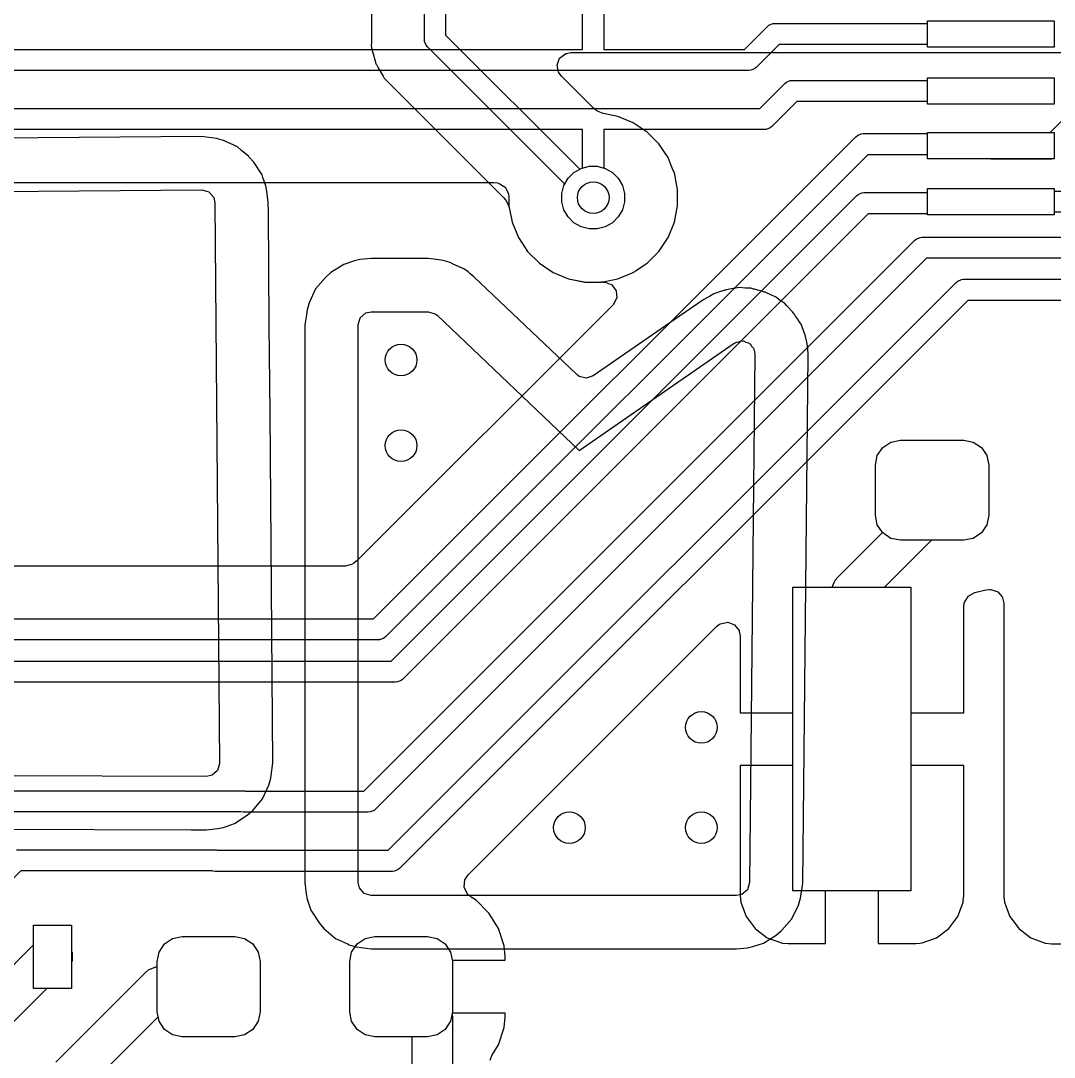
# Model space of a CAD drawing. Header units: millimetres. Extents: x 87.1 to 142.6, y -85.7 to -60.8.
# Drawn here: x 117.3 to 127.1, y -77.38 to -67.55 of the extents above; entities that cross this region are included whole.
import ezdxf

# ---------------------------------------------------------------- set-up
doc = ezdxf.new("R2010")
doc.units = ezdxf.units.MM
for name, color, linetype, true_color in [('B.Cu', 153, 'CONTINUOUS', 0x4d7fc4), ('F.Cu', 13, 'CONTINUOUS', 0xc83434), ('F.Mask', 201, 'CONTINUOUS', 0xd864ff), ('F.Paste', 253, 'CONTINUOUS', 0xb4a09a)]:
    doc.layers.add(name, color=color, linetype=linetype, true_color=true_color)

msp = doc.modelspace()

# ---------------------------------------------------------------- linework, layer by layer
at = {"layer": 'B.Cu', "linetype": 'CONTINUOUS'}
for p, q in [((121.125, -67.725), (121.125, -66.101471)), ((121.325, -66.142892), (121.325, -67.683578)), ((120.6245, -66.192922), (120.6245, -67.63833)), ((120.6245, -67.63833), (120.624499, -67.638348)), ((120.624499, -67.638348), (120.624499, -67.726385)), ((120.624499, -67.726385), (120.624499, -67.76196)), ((121.126921, -67.744509), (121.125, -67.725)), ((121.325, -67.683578), (122.59692, -68.955499)), ((120.624499, -67.76196), (120.618601, -67.782046)), ((120.618601, -67.782046), (120.624498, -67.804054)), ((120.624498, -67.804054), (120.664448, -67.953149)), ((121.141853, -67.780557), (121.126921, -67.744509)), ((121.154289, -67.795711), (121.141853, -67.780557)), ((122.455499, -69.09692), (121.154289, -67.795711)), ((122.382599, -67.968338), (122.407013, -67.902873)), ((122.407013, -67.902873), (122.462943, -67.861001)), ((122.462943, -67.861001), (122.466822, -67.859554)), ((122.466822, -67.859554), (122.470158, -67.858311)), ((122.470158, -67.858311), (122.513472, -67.8505)), ((122.513472, -67.8505), (127.382074, -67.8505)), ((120.664448, -67.953149), (120.665423, -67.956785)), ((120.665423, -67.956785), (120.669273, -67.963453)), ((120.669273, -67.963453), (120.669276, -67.963465)), ((120.669276, -67.963465), (120.669279, -67.963464)), ((120.669279, -67.963464), (120.686807, -67.993824)), ((120.686807, -67.993824), (120.686873, -67.99394)), ((120.686873, -67.99394), (120.733551, -68.074788)), ((122.397452, -68.036608), (122.382599, -67.968338)), ((120.733551, -68.074788), (120.744475, -68.093709)), ((120.744475, -68.093709), (120.744481, -68.093717)), ((120.744481, -68.093717), (120.744485, -68.093722)), ((120.744485, -68.093722), (120.865314, -68.214551)), ((122.402874, -68.046538), (122.397452, -68.036608)), ((122.424023, -68.074788), (122.402874, -68.046538)), ((122.727773, -68.378538), (122.424023, -68.074788)), ((120.865314, -68.214551), (120.865359, -68.214594)), ((120.865359, -68.214594), (121.877817, -69.227052)), ((122.75798, -68.400733), (122.727773, -68.378538)), ((122.787354, -68.416098), (122.75798, -68.400733)), ((122.820636, -68.427839), (122.787354, -68.416098)), ((122.820638, -68.427839), (122.820636, -68.427839)), ((122.82064, -68.427839), (122.820638, -68.427839)), ((122.958483, -68.455259), (122.82064, -68.427839)), ((122.958486, -68.45526), (122.958483, -68.455259)), ((122.958491, -68.455261), (122.958486, -68.45526)), ((122.958501, -68.455264), (122.958491, -68.455261)), ((122.958509, -68.455267), (122.958501, -68.455264)), ((122.958523, -68.455272), (122.958509, -68.455267)), ((123.104165, -68.515598), (122.958523, -68.455272)), ((123.104172, -68.515602), (123.104165, -68.515598)), ((123.104185, -68.515609), (123.104172, -68.515602)), ((123.10419, -68.515612), (123.104185, -68.515609)), ((123.104191, -68.515613), (123.10419, -68.515612)), ((123.23529, -68.603211), (123.104191, -68.515613)), ((123.235291, -68.603212), (123.23529, -68.603211)), ((123.235297, -68.603217), (123.235291, -68.603212)), ((123.346781, -68.714701), (123.235297, -68.603217)), ((119.010129, -68.646562), (109.852178, -68.718919)), ((119.010133, -68.646562), (119.010129, -68.646562)), ((119.152706, -68.665912), (119.010133, -68.646562)), ((119.152707, -68.665912), (119.152706, -68.665912)), ((119.152712, -68.665913), (119.152707, -68.665912)), ((119.219899, -68.685066), (119.152712, -68.665913)), ((119.351244, -68.743799), (119.219899, -68.685066)), ((119.391198, -68.777871), (119.351244, -68.743799)), ((119.460141, -68.836664), (119.391198, -68.777871)), ((123.346786, -68.714707), (123.346781, -68.714701)), ((123.346789, -68.714711), (123.346786, -68.714707)), ((123.43439, -68.845814), (123.346789, -68.714711)), ((119.460724, -68.837161), (119.460141, -68.836664)), ((119.506895, -68.889602), (119.460724, -68.837161)), ((119.585635, -69.01002), (119.506895, -68.889602)), ((123.434397, -68.845827), (123.43439, -68.845814)), ((123.464905, -68.919481), (123.434397, -68.845827)), ((122.59692, -68.955499), (122.610195, -68.947836)), ((122.610195, -68.947836), (122.685842, -68.927567)), ((122.685842, -68.927567), (122.764158, -68.927567)), ((122.764158, -68.927567), (122.839805, -68.947836)), ((122.839805, -68.947836), (122.907628, -68.986994)), ((122.907628, -68.986994), (122.963006, -69.042372)), ((123.484438, -68.96664), (123.464905, -68.919481)), ((123.494736, -68.991501), (123.484438, -68.96664)), ((123.494739, -68.99151), (123.494736, -68.991501)), ((123.518781, -69.112379), (123.494739, -68.99151)), ((119.585637, -69.010024), (119.585635, -69.01002)), ((119.593618, -69.033381), (119.585637, -69.010024)), ((119.620556, -69.112213), (119.593618, -69.033381)), ((122.447836, -69.110195), (122.455499, -69.09692)), ((122.963006, -69.042372), (123.002164, -69.110195)), ((109.856167, -69.224404), (119.014127, -69.152046)), ((119.014127, -69.152046), (119.081319, -69.1712)), ((119.081319, -69.1712), (119.12749, -69.223641)), ((119.632168, -69.163596), (119.620556, -69.112213)), ((119.644585, -69.270873), (119.632168, -69.163596)), ((122.427567, -69.185842), (122.447836, -69.110195)), ((122.427567, -69.264158), (122.427567, -69.185842)), ((123.002164, -69.110195), (123.022433, -69.185842)), ((123.022433, -69.185842), (123.022433, -69.264158)), ((123.525064, -69.143966), (123.518781, -69.112379)), ((123.5255, -69.145971), (123.525064, -69.143966)), ((123.5255, -69.146155), (123.5255, -69.145971)), ((123.5255, -69.146158), (123.5255, -69.146155)), ((123.5255, -69.303842), (123.5255, -69.146158)), ((119.12749, -69.223641), (119.139102, -69.275024)), ((119.139102, -69.275024), (119.182748, -74.590461)), ((119.645344, -69.363331), (119.644585, -69.270873)), ((121.877817, -69.227052), (121.890202, -69.243597)), ((121.890202, -69.243597), (121.898967, -69.255305)), ((121.898967, -69.255305), (121.914854, -69.284399)), ((121.914854, -69.284399), (121.92764, -69.319635)), ((122.447836, -69.339805), (122.427567, -69.264158)), ((123.022433, -69.264158), (123.002164, -69.339805)), ((119.654085, -70.427789), (119.645344, -69.363331)), ((121.92764, -69.319635), (121.955259, -69.458484)), ((122.486994, -69.407628), (122.447836, -69.339805)), ((123.002164, -69.339805), (122.963006, -69.407628)), ((123.494737, -69.458497), (123.5255, -69.303842)), ((121.955259, -69.458484), (121.95526, -69.458488)), ((121.95526, -69.458488), (121.955261, -69.458491)), ((121.955261, -69.458491), (121.955264, -69.458501)), ((121.955264, -69.458501), (121.955267, -69.458509)), ((121.955267, -69.458509), (121.955272, -69.458523)), ((121.955272, -69.458523), (122.015598, -69.604165)), ((122.542372, -69.463006), (122.486994, -69.407628)), ((122.610195, -69.502164), (122.542372, -69.463006)), ((122.907628, -69.463006), (122.839805, -69.502164)), ((122.963006, -69.407628), (122.907628, -69.463006)), ((123.434394, -69.604179), (123.494737, -69.458497)), ((122.685842, -69.522433), (122.610195, -69.502164)), ((122.764158, -69.522433), (122.685842, -69.522433)), ((122.839805, -69.502164), (122.764158, -69.522433)), ((122.015598, -69.604165), (122.015603, -69.604174)), ((122.015603, -69.604174), (122.015613, -69.604191)), ((122.015613, -69.604191), (122.103211, -69.73529)), ((123.346789, -69.735289), (123.434394, -69.604179)), ((122.103211, -69.73529), (122.103212, -69.735291)), ((122.103212, -69.735291), (122.103217, -69.735297)), ((122.103217, -69.735297), (122.214701, -69.846781)), ((123.235289, -69.846789), (123.346789, -69.735289)), ((120.360096, -69.858586), (120.239062, -69.936371)), ((120.360102, -69.858583), (120.360096, -69.858586)), ((120.462627, -69.82446), (120.360102, -69.858583)), ((120.514137, -69.813254), (120.462627, -69.82446)), ((120.514149, -69.813252), (120.514137, -69.813254)), ((120.62159, -69.801701), (120.514149, -69.813252)), ((120.621591, -69.8017), (120.62159, -69.801701)), ((120.6216, -69.8017), (120.621591, -69.8017)), ((120.62161, -69.8017), (120.6216, -69.8017)), ((121.159269, -69.8017), (120.62161, -69.8017)), ((121.159271, -69.8017), (121.159269, -69.8017)), ((121.239618, -69.813252), (121.159271, -69.8017)), ((121.301688, -69.822176), (121.239618, -69.813252)), ((121.368733, -69.841863), (121.301688, -69.822176)), ((121.405343, -69.858583), (121.368733, -69.841863)), ((121.499607, -69.901633), (121.405343, -69.858583)), ((122.214701, -69.846781), (122.214707, -69.846786)), ((122.214707, -69.846786), (122.214711, -69.846789)), ((122.214711, -69.846789), (122.345814, -69.93439)), ((123.124675, -69.920698), (123.235289, -69.846789)), ((120.186259, -69.982123), (120.092033, -70.090864)), ((120.239051, -69.936379), (120.186259, -69.982123)), ((120.239062, -69.936371), (120.239051, -69.936379)), ((121.499609, -69.901634), (121.499607, -69.901633)), ((121.538472, -69.929285), (121.499608, -69.901634)), ((121.499608, -69.901634), (121.499609, -69.901634)), ((121.548435, -69.937107), (121.538472, -69.929285)), ((121.556854, -69.943717), (121.548435, -69.937107)), ((121.592957, -69.974925), (121.556854, -69.943717)), ((122.566738, -70.900499), (121.592957, -69.974925)), ((122.345814, -69.93439), (122.345827, -69.934397)), ((122.345827, -69.934397), (122.491324, -69.994663)), ((122.958497, -69.994737), (123.088875, -69.940733)), ((123.088875, -69.940733), (123.097635, -69.937104)), ((123.097635, -69.937104), (123.100414, -69.936136)), ((123.100414, -69.936136), (123.10186, -69.935467)), ((123.10186, -69.935467), (123.106525, -69.933422)), ((123.106525, -69.933422), (123.11579, -69.929584)), ((123.11579, -69.929584), (123.124675, -69.920698)), ((122.491324, -69.994663), (122.491503, -69.994737)), ((122.491503, -69.994737), (122.646153, -70.025499)), ((122.646153, -70.025499), (122.646156, -70.0255)), ((122.646156, -70.0255), (122.646158, -70.0255)), ((122.646158, -70.0255), (122.803844, -70.0255)), ((122.803844, -70.0255), (122.803845, -70.025499)), ((122.803845, -70.025499), (122.958497, -69.994737)), ((124.07063, -70.085366), (124.052151, -70.08815)), ((124.070641, -70.085365), (124.07063, -70.085366)), ((124.074313, -70.084813), (124.070641, -70.085365)), ((124.075375, -70.084805), (124.074313, -70.084813)), ((124.111151, -70.078402), (124.075375, -70.084805)), ((124.164509, -70.084212), (124.111151, -70.078402)), ((124.171731, -70.084163), (124.164509, -70.084212)), ((124.171981, -70.084161), (124.171731, -70.084163)), ((124.218185, -70.083854), (124.171981, -70.084161)), ((124.218195, -70.083856), (124.218185, -70.083854)), ((124.246247, -70.091889), (124.218195, -70.083856)), ((120.09203, -70.090868), (120.032264, -70.221734)), ((120.092033, -70.090864), (120.09203, -70.090868)), ((123.816093, -70.169179), (123.774443, -70.189959)), ((123.828461, -70.162092), (123.816093, -70.169179)), ((123.867454, -70.136667), (123.828461, -70.162092)), ((123.89545, -70.128244), (123.867454, -70.136667)), ((123.898724, -70.127209), (123.89545, -70.128244)), ((123.911865, -70.122855), (123.898724, -70.127209)), ((123.962179, -70.106184), (123.911865, -70.122855)), ((123.962186, -70.106184), (123.962179, -70.106184)), ((123.969512, -70.103756), (123.962186, -70.106184)), ((123.969529, -70.103752), (123.969512, -70.103756)), ((123.980583, -70.101773), (123.969529, -70.103752)), ((123.986005, -70.100476), (123.980583, -70.101773)), ((123.986704, -70.100517), (123.986005, -70.100476)), ((123.990616, -70.09961), (123.986704, -70.100517)), ((124.005207, -70.095221), (123.990616, -70.09961)), ((124.017667, -70.093344), (124.005207, -70.095221)), ((124.017699, -70.093337), (124.017667, -70.093344)), ((124.052147, -70.08815), (124.017699, -70.093337)), ((124.052151, -70.08815), (124.052147, -70.08815)), ((124.246249, -70.09189), (124.246247, -70.091889)), ((124.253137, -70.093863), (124.246249, -70.09189)), ((124.254179, -70.093977), (124.253137, -70.093863)), ((124.264612, -70.096655), (124.254179, -70.093977)), ((124.264493, -70.097115), (124.264612, -70.096655)), ((124.297514, -70.106572), (124.264493, -70.097115)), ((124.297869, -70.105191), (124.297514, -70.106572)), ((124.321862, -70.11135), (124.297869, -70.105191)), ((124.338824, -70.118403), (124.321862, -70.11135)), ((124.345694, -70.12037), (124.338824, -70.118403)), ((124.356495, -70.123464), (124.345694, -70.12037)), ((124.356501, -70.123466), (124.356495, -70.123464)), ((124.416853, -70.150542), (124.356501, -70.123466)), ((124.416861, -70.150547), (124.416853, -70.150542)), ((124.42024, -70.152063), (124.416861, -70.150547)), ((124.421136, -70.15263), (124.42024, -70.152063)), ((124.454714, -70.166593), (124.421136, -70.15263)), ((124.496457, -70.200326), (124.454714, -70.166593)), ((120.032264, -70.221734), (120.012576, -70.288782)), ((123.774441, -70.18996), (123.54462, -70.349067)), ((123.774443, -70.189959), (123.774441, -70.18996)), ((124.502614, -70.204225), (124.496457, -70.200326)), ((124.502849, -70.204372), (124.502614, -70.204225)), ((124.541795, -70.229035), (124.502849, -70.204372)), ((124.541797, -70.229037), (124.541795, -70.229035)), ((124.541798, -70.229038), (124.541797, -70.229037)), ((124.561063, -70.250973), (124.541798, -70.229038)), ((124.563348, -70.253503), (124.561063, -70.250973)), ((124.564078, -70.254289), (124.563348, -70.253503)), ((124.564091, -70.254302), (124.564078, -70.254289)), ((124.567544, -70.25802), (124.564091, -70.254302)), ((124.567544, -70.258021), (124.567544, -70.25802)), ((124.614155, -70.308221), (124.567544, -70.258021)), ((120.005623, -70.337143), (119.9921, -70.4312)), ((120.012576, -70.288782), (120.005623, -70.337143)), ((120.4976, -70.4312), (120.517285, -70.364161)), ((120.517285, -70.364161), (120.570089, -70.318406)), ((120.570089, -70.318406), (120.6216, -70.3072)), ((120.6216, -70.3072), (121.159271, -70.3072)), ((121.159271, -70.3072), (121.22631, -70.326885)), ((121.22631, -70.326885), (121.244699, -70.341322)), ((121.244699, -70.341322), (122.592893, -71.622773)), ((123.54462, -70.349067), (122.726084, -70.915744)), ((124.614161, -70.308229), (124.614155, -70.308221)), ((124.620547, -70.317454), (124.614161, -70.308229)), ((124.623715, -70.32151), (124.620547, -70.317454)), ((124.623959, -70.322145), (124.623715, -70.32151)), ((124.626534, -70.325517), (124.623959, -70.322145)), ((124.636746, -70.337143), (124.626534, -70.325517)), ((124.63675, -70.337149), (124.636746, -70.337143)), ((124.644522, -70.349067), (124.63675, -70.337149)), ((124.670039, -70.388194), (124.644522, -70.349067)), ((119.654113, -70.4312), (119.654085, -70.427789)), ((119.660998, -71.269734), (119.654113, -70.4312)), ((119.9921, -70.4312), (119.9921, -75.7204)), ((120.4976, -75.7204), (120.4976, -70.4312)), ((124.674917, -70.395674), (124.670039, -70.388194)), ((124.675363, -70.396634), (124.674917, -70.395674)), ((124.696055, -70.426523), (124.675363, -70.396634)), ((124.720484, -70.493714), (124.696055, -70.426523)), ((124.722841, -70.498785), (124.720484, -70.493714)), ((124.722888, -70.498885), (124.722841, -70.498785)), ((124.73556, -70.52615), (124.722888, -70.498885)), ((124.751361, -70.596524), (124.73556, -70.52615)), ((122.592894, -71.622774), (124.062177, -70.605578)), ((124.062177, -70.605578), (124.072399, -70.602191)), ((124.072399, -70.602191), (124.080493, -70.595083)), ((124.080493, -70.595083), (124.104986, -70.591394)), ((124.104986, -70.591394), (124.128499, -70.583604)), ((124.128499, -70.583604), (124.138932, -70.586282)), ((124.138932, -70.586282), (124.149584, -70.584678)), ((124.149584, -70.584678), (124.172182, -70.594816)), ((124.172182, -70.594816), (124.196175, -70.600975)), ((124.196175, -70.600975), (124.203504, -70.608869)), ((124.203504, -70.608869), (124.213332, -70.613278)), ((124.213332, -70.613278), (124.226862, -70.634025)), ((124.226862, -70.634025), (124.243716, -70.652177)), ((124.243716, -70.652177), (124.24662, -70.664322)), ((124.24662, -70.664322), (124.251498, -70.671802)), ((124.251498, -70.671802), (124.256754, -70.706703)), ((124.756617, -70.631425), (124.751361, -70.596524)), ((124.762243, -70.703326), (124.756617, -70.631425)), ((124.25679, -70.714597), (124.207216, -75.721628)), ((124.256754, -70.706703), (124.256793, -70.712541)), ((124.256793, -70.712541), (124.25679, -70.714597)), ((124.712691, -75.726633), (124.762265, -70.719602)), ((124.762282, -70.709164), (124.762243, -70.703326)), ((124.762265, -70.719602), (124.762289, -70.715335)), ((124.762292, -70.713279), (124.762282, -70.709164)), ((124.762289, -70.715335), (124.762292, -70.713279)), ((122.570074, -70.90367), (122.566738, -70.900499)), ((122.592084, -70.920348), (122.570074, -70.90367)), ((122.65976, -70.937719), (122.592084, -70.920348)), ((122.726084, -70.915744), (122.65976, -70.937719)), ((119.688231, -74.58631), (119.660998, -71.269734)), ((122.592893, -71.622773), (122.592894, -71.622774)), ((119.182748, -74.590461), (119.163614, -74.65766)), ((119.672092, -74.705499), (119.688231, -74.58631)), ((119.111188, -74.703847), (119.058394, -74.715478)), ((119.163614, -74.65766), (119.111188, -74.703847)), ((119.668925, -74.728889), (119.672092, -74.705499)), ((119.058394, -74.715478), (115.914238, -74.706395)), ((119.591095, -74.927456), (119.64979, -74.796092)), ((119.64979, -74.796092), (119.668176, -74.731517)), ((119.668176, -74.731517), (119.668733, -74.729715)), ((119.668733, -74.729715), (119.668925, -74.728889)), ((119.497774, -75.036959), (119.591095, -74.927456)), ((119.324951, -75.161925), (119.445348, -75.083146)), ((119.445348, -75.083146), (119.497774, -75.036959)), ((119.219946, -75.197509), (119.324951, -75.161925)), ((116.096883, -75.212424), (118.913506, -75.220561)), ((118.913506, -75.220561), (119.05692, -75.220976)), ((119.05692, -75.220976), (119.05692, -75.220975)), ((119.05692, -75.220975), (119.056934, -75.220976)), ((119.056934, -75.220976), (119.167152, -75.20914)), ((119.167152, -75.20914), (119.219946, -75.197509)), ((119.9921, -75.7204), (119.992101, -75.720409)), ((119.992101, -75.720409), (120.003652, -75.82785)), ((120.508806, -75.771911), (120.4976, -75.7204)), ((120.554561, -75.824715), (120.508806, -75.771911)), ((124.207216, -75.721628), (124.186869, -75.788469)), ((124.690806, -75.868837), (124.712691, -75.726633)), ((120.003652, -75.82785), (120.003654, -75.827862)), ((120.003654, -75.827862), (120.01486, -75.879372)), ((120.01486, -75.879372), (120.048983, -75.981897)), ((120.6216, -75.8444), (120.554561, -75.824715)), ((124.083222, -75.8444), (120.6216, -75.8444)), ((124.133614, -75.833699), (124.083222, -75.8444)), ((124.186869, -75.788469), (124.133614, -75.833699)), ((124.670459, -75.935678), (124.690806, -75.868837)), ((120.048983, -75.981897), (120.048986, -75.981903)), ((120.048986, -75.981903), (120.126771, -76.102937)), ((124.609397, -76.065958), (124.670459, -75.935678)), ((124.514104, -76.173758), (124.609397, -76.065958)), ((120.126771, -76.102937), (120.126779, -76.102948)), ((120.126779, -76.102948), (120.172523, -76.15574)), ((120.172523, -76.15574), (120.172526, -76.155743)), ((120.172526, -76.155743), (120.17253, -76.155747)), ((120.17253, -76.155747), (120.281264, -76.249967)), ((124.460846, -76.21899), (124.508613, -76.17842)), ((124.508613, -76.17842), (124.509693, -76.177606)), ((124.509693, -76.177606), (124.514101, -76.17376)), ((124.514101, -76.17376), (124.514104, -76.173758)), ((120.281264, -76.249967), (120.281267, -76.249968)), ((120.281267, -76.249968), (120.281268, -76.249969)), ((120.281268, -76.249969), (120.39542, -76.302102)), ((124.339042, -76.295575), (124.460846, -76.21899)), ((120.39542, -76.302102), (120.412141, -76.309738)), ((120.412141, -76.309738), (120.47918, -76.329423)), ((120.47918, -76.329423), (120.479184, -76.329424)), ((120.479184, -76.329424), (120.6216, -76.3499)), ((120.6216, -76.3499), (124.083217, -76.3499)), ((124.083217, -76.3499), (124.083222, -76.3499)), ((124.083222, -76.3499), (124.188226, -76.338874)), ((124.188226, -76.338874), (124.238618, -76.328173)), ((124.238618, -76.328173), (124.339042, -76.295575))]:
    msp.add_line(p, q, dxfattribs=at)
at = {"layer": 'B.Cu'}
for centre in [(122.725, -69.225), (120.904, -70.7644), (120.904, -71.5772), (123.75, -74.25), (122.5, -75.2), (123.75, -75.2)]:
    msp.add_circle(centre, 0.15, dxfattribs=at)
at = {"layer": 'F.Cu', "linetype": 'CONTINUOUS'}
for p, q in [((122.625, -67.82), (122.625, -64.414238)), ((122.825, -64.45566), (122.825, -67.82)), ((124.158578, -67.82), (124.376089, -67.602489)), ((124.376089, -67.602489), (124.391243, -67.590053)), ((124.391243, -67.590053), (124.427291, -67.575121)), ((124.427291, -67.575121), (124.4468, -67.5732)), ((124.4468, -67.5732), (125.8954, -67.5732)), ((125.8954, -67.5732), (125.8954, -67.5482)), ((125.8954, -67.5482), (127.0954, -67.5482)), ((127.0954, -67.5482), (127.0954, -67.7982)), ((115.357401, -67.82), (122.625, -67.82)), ((122.825, -67.82), (124.158578, -67.82)), ((124.488222, -67.7732), (124.270711, -67.990711)), ((125.8954, -67.7732), (124.488222, -67.7732)), ((125.8954, -67.7982), (125.8954, -67.7732)), ((127.0954, -67.7982), (125.8954, -67.7982)), ((122.725, -68.02), (115.31598, -68.02)), ((124.2, -68.02), (122.725, -68.02)), ((124.219509, -68.018079), (124.2, -68.02)), ((124.255557, -68.003147), (124.219509, -68.018079)), ((124.270711, -67.990711), (124.255557, -68.003147)), ((124.570018, -68.124927), (124.593691, -68.115121)), ((124.593691, -68.115121), (124.6132, -68.1132)), ((124.6132, -68.1132), (125.8954, -68.1132)), ((125.8954, -68.1132), (125.8954, -68.0882)), ((125.8954, -68.0882), (127.0954, -68.0882)), ((127.0954, -68.0882), (127.0954, -68.3382)), ((124.304978, -68.38), (124.542489, -68.142489)), ((124.542489, -68.142489), (124.557642, -68.130053)), ((124.557642, -68.130053), (124.570018, -68.124927)), ((124.654622, -68.3132), (124.417111, -68.550711)), ((125.8954, -68.3132), (124.654622, -68.3132)), ((125.8954, -68.3382), (125.8954, -68.3132)), ((115.125441, -68.38), (122.725, -68.38)), ((122.725, -68.38), (124.304978, -68.38)), ((127.0954, -68.3382), (125.8954, -68.3382)), ((127.057926, -68.6062), (127.2154, -68.448726)), ((122.625, -68.58), (115.08402, -68.58)), ((122.625, -68.943869), (122.625, -68.58)), ((124.3464, -68.58), (122.825, -68.58)), ((122.825, -68.58), (122.825, -68.943869)), ((124.365909, -68.578079), (124.3464, -68.58)), ((124.401957, -68.563147), (124.365909, -68.578079)), ((124.417111, -68.550711), (124.401957, -68.563147)), ((125.8954, -68.6182), (125.8954, -68.6082)), ((125.8954, -68.6082), (126.475092, -68.6082)), ((126.475092, -68.6082), (126.4954, -68.6062)), ((126.4954, -68.6062), (127.057926, -68.6062)), ((120.642598, -73.22), (125.215109, -68.647489)), ((125.215109, -68.647489), (125.230263, -68.635053)), ((125.230263, -68.635053), (125.266311, -68.620121)), ((125.266311, -68.620121), (125.28582, -68.6182)), ((125.28582, -68.6182), (125.8954, -68.6182)), ((125.327242, -68.8182), (120.754731, -73.390711)), ((125.8954, -68.8182), (125.327242, -68.8182)), ((125.8954, -68.8582), (125.8954, -68.8182)), ((126.475092, -68.8582), (125.8954, -68.8582)), ((126.4954, -68.8602), (126.475092, -68.8582)), ((127.072348, -68.8602), (126.4954, -68.8602)), ((127.092656, -68.8582), (127.072348, -68.8602)), ((127.0954, -68.8582), (127.092656, -68.8582)), ((127.097124, -68.85776), (127.0954, -68.857929)), ((127.0954, -68.857929), (127.0954, -68.8582)), ((122.486994, -69.042372), (122.542372, -68.986994)), ((122.542372, -68.986994), (122.610195, -68.947836)), ((122.610195, -68.947836), (122.625, -68.943869)), ((122.825, -68.943869), (122.839805, -68.947836)), ((122.839805, -68.947836), (122.907628, -68.986994)), ((122.907628, -68.986994), (122.963006, -69.042372)), ((115.172641, -69.0805), (121.782671, -69.0805)), ((121.782671, -69.0805), (121.817606, -69.085523)), ((121.817606, -69.085523), (121.832604, -69.089927)), ((121.832604, -69.089927), (121.891355, -69.127672)), ((122.447836, -69.110195), (122.486994, -69.042372)), ((122.963006, -69.042372), (123.002164, -69.110195)), ((121.891355, -69.127672), (121.891379, -69.1277)), ((121.891379, -69.1277), (121.891382, -69.127702)), ((121.891382, -69.127702), (121.891383, -69.127704)), ((121.891383, -69.127704), (121.892542, -69.129041)), ((121.892542, -69.129041), (121.920018, -69.183902)), ((121.920018, -69.183902), (121.921663, -69.19146)), ((121.921663, -69.19146), (121.9245, -69.217831)), ((122.427567, -69.185842), (122.447836, -69.110195)), ((122.427567, -69.264158), (122.427567, -69.185842)), ((123.002164, -69.110195), (123.022433, -69.185842)), ((123.022433, -69.185842), (123.022433, -69.264158)), ((125.220794, -69.207489), (125.235948, -69.195053)), ((125.235948, -69.195053), (125.242138, -69.192489)), ((125.242138, -69.192489), (125.271996, -69.180121)), ((125.271996, -69.180121), (125.291505, -69.1782)), ((125.291505, -69.1782), (125.8954, -69.1782)), ((125.8954, -69.1782), (125.8954, -69.1382)), ((125.8954, -69.1382), (127.0954, -69.1382)), ((127.0954, -69.1382), (127.0954, -69.1632)), ((127.0954, -69.1632), (127.253978, -69.1632)), ((120.808284, -73.62), (125.220794, -69.207489)), ((121.9245, -69.217831), (121.9245, -69.303846)), ((122.447836, -69.339805), (122.427567, -69.264158)), ((123.022433, -69.264158), (123.002164, -69.339805)), ((125.332927, -69.3782), (120.920417, -73.790711)), ((121.9245, -69.303848), (121.924499, -69.303848)), ((121.924499, -69.303848), (121.955257, -69.458471)), ((121.9245, -69.303846), (121.9245, -69.303848)), ((122.486994, -69.407628), (122.447836, -69.339805)), ((123.002164, -69.339805), (122.963006, -69.407628)), ((125.8954, -69.3782), (125.332927, -69.3782)), ((125.8954, -69.3882), (125.8954, -69.3782)), ((127.0954, -69.3882), (125.8954, -69.3882)), ((127.2954, -69.3632), (127.0954, -69.3632)), ((127.0954, -69.3632), (127.0954, -69.3882)), ((121.955257, -69.458471), (121.955264, -69.458502)), ((121.955264, -69.458502), (122.015598, -69.604165)), ((122.542372, -69.463006), (122.486994, -69.407628)), ((122.610195, -69.502164), (122.542372, -69.463006)), ((122.907628, -69.463006), (122.839805, -69.502164)), ((122.963006, -69.407628), (122.907628, -69.463006)), ((122.685842, -69.522433), (122.610195, -69.502164)), ((122.764158, -69.522433), (122.685842, -69.522433)), ((122.839805, -69.502164), (122.764158, -69.522433)), ((120.550578, -74.85282), (125.774109, -69.62929)), ((122.015598, -69.604165), (122.015603, -69.604174)), ((122.015603, -69.604174), (122.015613, -69.604191)), ((122.015613, -69.604191), (122.103211, -69.73529)), ((125.774109, -69.62929), (125.789262, -69.616853)), ((125.789262, -69.616853), (125.79982, -69.612479)), ((125.79982, -69.612479), (125.825311, -69.601921)), ((125.825311, -69.601921), (125.84482, -69.6)), ((125.84482, -69.6), (127.433578, -69.6)), ((122.103211, -69.73529), (122.103212, -69.735291)), ((122.103212, -69.735291), (122.103217, -69.735297)), ((122.103217, -69.735297), (122.214701, -69.846781)), ((125.886241, -69.8), (120.662711, -75.023531)), ((122.214701, -69.846781), (122.214707, -69.846786)), ((122.214707, -69.846786), (122.214711, -69.846789)), ((122.214711, -69.846789), (122.345814, -69.93439)), ((127.475, -69.8), (125.886241, -69.8)), ((122.345814, -69.93439), (122.345827, -69.934397)), ((122.345827, -69.934397), (122.491498, -69.994735)), ((120.780558, -75.4148), (126.16607, -70.029289)), ((122.491498, -69.994735), (122.491503, -69.994737)), ((122.491503, -69.994737), (122.640829, -70.02444)), ((122.640829, -70.02444), (122.646153, -70.025499)), ((122.646153, -70.025499), (122.646156, -70.0255)), ((122.646156, -70.0255), (122.646158, -70.0255)), ((122.646158, -70.0255), (122.803839, -70.0255)), ((122.803839, -70.0255), (122.803842, -70.0255)), ((122.803842, -70.0255), (122.805877, -70.025095)), ((122.805877, -70.025095), (122.814856, -70.02526)), ((122.814856, -70.02526), (122.816466, -70.025765)), ((122.816466, -70.025765), (122.823617, -70.025732)), ((122.823617, -70.025732), (122.838193, -70.027035)), ((122.838193, -70.027035), (122.903211, -70.052615)), ((122.903211, -70.052615), (122.944079, -70.109285)), ((126.16607, -70.029289), (126.181223, -70.016852)), ((126.181223, -70.016852), (126.217271, -70.001921)), ((126.217271, -70.001921), (126.23678, -70)), ((126.23678, -70), (128.743869, -70)), ((122.947292, -70.181297), (122.914289, -70.240494)), ((122.944079, -70.109285), (122.947828, -70.179026)), ((122.947828, -70.179026), (122.947292, -70.181297)), ((122.914289, -70.240494), (120.484211, -72.670573)), ((126.278201, -70.2), (120.892691, -75.585511)), ((128.743869, -70.2), (126.278201, -70.2)), ((125.469562, -71.594562), (125.546613, -71.543079)), ((125.546613, -71.543079), (125.6375, -71.525)), ((125.6375, -71.525), (126.2375, -71.525)), ((126.2375, -71.525), (126.328387, -71.543079)), ((126.328387, -71.543079), (126.405438, -71.594562)), ((125.418079, -71.671613), (125.469562, -71.594562)), ((126.405438, -71.594562), (126.456921, -71.671613)), ((125.4, -71.7625), (125.418079, -71.671613)), ((126.456921, -71.671613), (126.475, -71.7625)), ((125.4, -72.2375), (125.4, -71.7625)), ((126.475, -71.7625), (126.475, -72.2375)), ((125.418079, -72.328387), (125.4, -72.2375)), ((126.475, -72.2375), (126.456921, -72.328387)), ((125.466795, -72.401296), (125.418079, -72.328387)), ((126.456921, -72.328387), (126.405438, -72.405438)), ((125.043296, -72.824796), (125.466795, -72.401296)), ((126.405438, -72.405438), (126.328387, -72.456921)), ((125.931908, -72.475), (125.486908, -72.92)), ((126.2375, -72.475), (125.931908, -72.475)), ((126.328387, -72.456921), (126.2375, -72.475)), ((120.373442, -72.7195), (113.51733, -72.7195)), ((120.432872, -72.70433), (120.373442, -72.7195)), ((120.45596, -72.691722), (120.432872, -72.70433)), ((120.460264, -72.6885), (120.45596, -72.691722)), ((120.484211, -72.670573), (120.460264, -72.6885)), ((125.019605, -72.853664), (125.043296, -72.824796)), ((124.618, -74.11), (124.618, -72.92)), ((124.618, -72.92), (124.992127, -72.92)), ((124.992127, -72.92), (125.019605, -72.853664)), ((125.486908, -72.92), (125.738, -72.92)), ((125.738, -72.92), (125.738, -74.11)), ((126.247283, -73.060086), (126.264667, -73.03277)), ((126.264667, -73.03277), (126.278644, -73.008576)), ((126.277838, -73.007805), (126.279853, -73.005696)), ((126.278644, -73.008576), (126.277838, -73.007805)), ((126.279853, -73.005696), (126.27986, -73.005691)), ((126.27986, -73.005691), (126.281398, -73.004081)), ((126.281398, -73.004081), (126.281778, -73.003862)), ((126.281778, -73.003862), (126.282025, -73.003629)), ((126.282025, -73.003629), (126.282081, -73.003688)), ((126.282081, -73.003688), (126.28381, -73.002693)), ((126.28381, -73.002693), (126.284798, -73.001142)), ((126.284798, -73.001142), (126.293448, -72.997145)), ((126.293448, -72.997145), (126.341944, -72.969228)), ((126.341944, -72.969228), (126.447114, -72.943868)), ((126.447114, -72.943868), (126.482237, -72.940564)), ((126.482237, -72.940564), (126.494367, -72.941159)), ((126.494367, -72.941159), (126.49437, -72.941158)), ((126.49437, -72.941158), (126.496392, -72.941258)), ((126.496392, -72.941258), (126.562387, -72.964203)), ((126.562387, -72.964203), (126.601268, -73.009738)), ((126.601268, -73.009738), (126.602177, -73.011561)), ((126.602177, -73.011561), (126.602179, -73.011564)), ((126.602179, -73.011564), (126.604451, -73.016119)), ((126.604451, -73.016119), (126.605034, -73.018592)), ((126.605034, -73.018592), (126.6055, -73.019186)), ((126.6055, -73.019186), (126.605716, -73.021484)), ((126.605716, -73.021484), (126.6175, -73.071487)), ((126.238, -73.109774), (126.24287, -73.075364)), ((126.238, -74.11), (126.238, -73.109774)), ((126.24287, -73.075364), (126.242948, -73.075093)), ((126.242948, -73.075093), (126.246267, -73.06379)), ((126.246267, -73.06379), (126.246377, -73.06322)), ((126.246377, -73.06322), (126.247283, -73.060086)), ((126.6175, -73.071487), (126.6175, -75.847876)), ((105.88, -73.22), (120.642598, -73.22)), ((121.539304, -75.646708), (123.893715, -73.292298)), ((123.893715, -73.292298), (123.921964, -73.271151)), ((123.921964, -73.271151), (123.931893, -73.265729)), ((123.931893, -73.265729), (124.000165, -73.250878)), ((124.000165, -73.250878), (124.065629, -73.275295)), ((124.065629, -73.275295), (124.107501, -73.331228)), ((120.68402, -73.42), (105.921422, -73.42)), ((120.703529, -73.418079), (120.68402, -73.42)), ((120.739577, -73.403147), (120.703529, -73.418079)), ((120.754731, -73.390711), (120.739577, -73.403147)), ((124.107501, -73.331228), (124.110182, -73.338416)), ((124.110182, -73.338416), (124.118, -73.38175)), ((124.118, -73.38175), (124.118, -74.11)), ((106.045686, -73.62), (120.808284, -73.62)), ((120.849706, -73.82), (106.087108, -73.82)), ((120.869215, -73.818079), (120.849706, -73.82)), ((120.905263, -73.803147), (120.869215, -73.818079)), ((120.920417, -73.790711), (120.905263, -73.803147)), ((124.118, -74.11), (124.618, -74.11)), ((125.738, -74.11), (126.238, -74.11)), ((124.618, -74.61), (124.118, -74.61)), ((124.118, -74.61), (124.118, -75.847852)), ((124.618, -75.8), (124.618, -74.61)), ((126.238, -74.61), (125.738, -74.61)), ((125.738, -74.61), (125.738, -75.8)), ((126.238, -75.847827), (126.238, -74.61)), ((117.024684, -74.849336), (119.401916, -74.849336)), ((119.401916, -74.849336), (119.421425, -74.851257)), ((119.421425, -74.851257), (119.425198, -74.85282)), ((119.425198, -74.85282), (120.550578, -74.85282)), ((119.382118, -75.049336), (117.066105, -75.049336)), ((119.385891, -75.050899), (119.382118, -75.049336)), ((119.4054, -75.05282), (119.385891, -75.050899)), ((120.592, -75.05282), (119.4054, -75.05282)), ((120.611509, -75.050899), (120.592, -75.05282)), ((120.647557, -75.035967), (120.611509, -75.050899)), ((120.662711, -75.023531), (120.647557, -75.035967)), ((117.256644, -75.409336), (119.135514, -75.409336)), ((119.135514, -75.409336), (119.155023, -75.411257)), ((119.155023, -75.411257), (119.163576, -75.4148)), ((119.163576, -75.4148), (120.780558, -75.4148)), ((120.892691, -75.585511), (120.877537, -75.597947)), ((117.298065, -75.609336), (115.722, -77.185401)), ((119.112916, -75.609336), (117.298065, -75.609336)), ((119.121469, -75.612879), (119.112916, -75.609336)), ((119.140978, -75.6148), (119.121469, -75.612879)), ((120.82198, -75.6148), (119.140978, -75.6148)), ((120.841489, -75.612879), (120.82198, -75.6148)), ((120.877537, -75.597947), (120.841489, -75.612879)), ((121.509466, -75.693701), (121.51326, -75.684971)), ((121.51326, -75.684971), (121.539304, -75.646708)), ((121.500807, -75.76303), (121.509466, -75.693701)), ((121.531003, -75.826034), (121.500807, -75.76303)), ((121.540286, -75.836355), (121.531003, -75.826034)), ((121.554062, -75.847852), (121.540286, -75.836355)), ((121.567381, -75.858967), (121.554062, -75.847852)), ((121.614516, -75.88804), (121.567381, -75.858967)), ((124.118, -75.847852), (124.1244, -75.90737)), ((124.928, -75.8), (124.618, -75.8)), ((124.928, -76.3), (124.928, -75.8)), ((125.738, -75.8), (125.428, -75.8)), ((125.428, -75.8), (125.428, -76.3)), ((126.233231, -75.892182), (126.237998, -75.84786)), ((126.237998, -75.84786), (126.238, -75.847827)), ((126.6175, -75.847876), (126.617659, -75.849806)), ((126.617659, -75.849806), (126.617885, -75.851454)), ((126.617885, -75.851454), (126.623907, -75.907482)), ((121.614541, -75.888057), (121.614516, -75.88804)), ((121.736439, -76.009955), (121.614541, -75.888057)), ((124.1244, -75.90737), (124.124401, -75.907372)), ((124.124401, -75.907372), (124.124403, -75.907379)), ((124.124403, -75.907379), (124.174645, -76.042086)), ((126.181354, -76.042086), (126.231596, -75.907379)), ((126.231596, -75.907379), (126.231598, -75.907372)), ((126.231598, -75.907372), (126.233231, -75.892182)), ((126.623907, -75.907482), (126.640253, -75.951307)), ((126.640253, -75.951307), (126.674202, -76.042328)), ((121.736441, -76.009958), (121.736439, -76.009955)), ((121.736444, -76.009961), (121.736441, -76.009958)), ((121.736447, -76.009965), (121.736444, -76.009961)), ((121.736452, -76.009973), (121.736447, -76.009965)), ((121.736457, -76.00998), (121.736452, -76.009973)), ((121.763846, -76.054385), (121.736457, -76.00998)), ((121.826948, -76.156688), (121.763846, -76.054385)), ((124.174645, -76.042086), (124.174649, -76.042093)), ((124.174649, -76.042093), (124.184717, -76.055542)), ((124.184717, -76.055542), (124.260807, -76.157185)), ((126.09519, -76.157187), (126.18135, -76.042093)), ((126.18135, -76.042093), (126.181354, -76.042086)), ((126.674202, -76.042328), (126.674206, -76.042335)), ((126.674206, -76.042335), (126.705893, -76.084663)), ((117.419999, -76.310593), (117.419999, -76.124)), ((117.419999, -76.124), (117.779999, -76.124)), ((117.779999, -76.124), (117.779999, -76.370322)), ((121.826953, -76.156699), (121.826948, -76.156688)), ((121.88118, -76.320347), (121.826953, -76.156699)), ((124.260807, -76.157185), (124.260813, -76.157191)), ((124.260813, -76.157191), (124.275844, -76.168443)), ((124.275844, -76.168443), (124.375906, -76.24335)), ((125.980093, -76.24335), (126.095187, -76.15719)), ((126.095187, -76.15719), (126.09519, -76.157187)), ((126.705893, -76.084663), (126.76045, -76.157542)), ((126.76045, -76.157542), (126.760452, -76.157544)), ((126.760452, -76.157544), (126.760455, -76.157547)), ((126.760455, -76.157547), (126.875664, -76.243793)), ((118.661062, -76.302562), (118.738113, -76.251079)), ((118.738113, -76.251079), (118.829, -76.233)), ((118.829, -76.233), (119.329, -76.233)), ((119.329, -76.233), (119.419887, -76.251079)), ((119.419887, -76.251079), (119.496938, -76.302562)), ((120.486062, -76.302562), (120.563113, -76.251079)), ((120.563113, -76.251079), (120.654, -76.233)), ((120.654, -76.233), (121.154, -76.233)), ((121.154, -76.233), (121.244887, -76.251079)), ((121.244887, -76.251079), (121.321938, -76.302562)), ((124.375906, -76.24335), (124.375913, -76.243354)), ((124.375913, -76.243354), (124.51062, -76.293596)), ((125.845379, -76.293596), (125.980086, -76.243354)), ((125.980086, -76.243354), (125.980093, -76.24335)), ((126.875664, -76.243793), (126.875671, -76.243797)), ((126.875671, -76.243797), (127.010517, -76.294091)), ((116.628025, -77.102567), (117.419999, -76.310593)), ((117.779999, -76.370322), (117.786839, -76.386835)), ((118.609579, -76.379613), (118.661062, -76.302562)), ((119.496938, -76.302562), (119.548421, -76.379613)), ((120.434579, -76.379613), (120.486062, -76.302562)), ((121.321938, -76.302562), (121.373421, -76.379613)), ((121.891498, -76.421345), (121.88118, -76.320347)), ((124.51062, -76.293596), (124.510627, -76.293598)), ((124.510627, -76.293598), (124.515212, -76.294091)), ((124.515212, -76.294091), (124.570138, -76.299998)), ((124.570138, -76.299998), (124.570155, -76.299999)), ((124.570155, -76.299999), (124.570172, -76.3)), ((124.570172, -76.3), (124.928, -76.3)), ((125.428, -76.3), (125.785828, -76.3)), ((125.785828, -76.3), (125.785836, -76.3)), ((125.785836, -76.3), (125.785847, -76.299999)), ((125.785847, -76.299999), (125.82156, -76.296158)), ((125.82156, -76.296158), (125.845372, -76.293598)), ((125.845372, -76.293598), (125.845379, -76.293596)), ((127.010517, -76.294091), (127.010516, -76.294091)), ((127.010516, -76.294091), (127.017444, -76.294835)), ((127.017444, -76.294835), (127.070127, -76.3005)), ((127.070127, -76.3005), (128.285872, -76.300499)), ((117.786839, -76.461165), (117.779999, -76.477677)), ((117.786839, -76.386835), (117.786839, -76.461165)), ((118.5915, -76.4705), (118.609579, -76.379613)), ((118.5915, -76.519912), (118.5915, -76.4705)), ((119.548421, -76.379613), (119.5665, -76.4705)), ((119.5665, -76.4705), (119.5665, -76.9455)), ((120.4165, -76.4705), (120.434579, -76.379613)), ((120.4165, -76.9455), (120.4165, -76.4705)), ((121.373421, -76.379613), (121.389014, -76.458)), ((121.389014, -76.458), (121.891499, -76.458)), ((121.891499, -76.42136), (121.891498, -76.421345)), ((121.891499, -76.421364), (121.891499, -76.42136)), ((121.891499, -76.458), (121.891499, -76.421364)), ((117.630593, -77.424), (118.481297, -76.573296)), ((117.779999, -76.477677), (117.779999, -76.724)), ((118.481297, -76.573296), (118.510165, -76.549605)), ((118.510165, -76.549605), (118.578836, -76.52116)), ((118.578836, -76.52116), (118.5915, -76.519912)), ((117.545408, -76.724), (116.897433, -77.371975)), ((117.779999, -76.724), (117.545408, -76.724)), ((119.5665, -76.9455), (119.548421, -77.036387)), ((120.434579, -77.036387), (120.4165, -76.9455)), ((121.389014, -76.958), (121.386977, -76.968234)), ((121.8915, -76.958), (121.389014, -76.958)), ((121.8915, -76.994641), (121.8915, -76.958)), ((118.600859, -76.992549), (117.780001, -77.813408)), ((118.609579, -77.036387), (118.600859, -76.992549)), ((118.661062, -77.113438), (118.609579, -77.036387)), ((119.548421, -77.036387), (119.496938, -77.113438)), ((120.486062, -77.113438), (120.434579, -77.036387)), ((121.386977, -76.968234), (121.3905, -77.004)), ((121.3905, -77.004), (121.3905, -78.01)), ((121.88118, -77.095652), (121.891499, -76.994654)), ((121.891499, -76.994654), (121.8915, -76.994641)), ((118.738113, -77.164921), (118.661062, -77.113438)), ((119.496938, -77.113438), (119.419887, -77.164921)), ((120.563113, -77.164921), (120.486062, -77.113438)), ((121.826953, -77.2593), (121.88118, -77.095652)), ((118.829, -77.183), (118.738113, -77.164921)), ((119.329, -77.183), (118.829, -77.183)), ((119.419887, -77.164921), (119.329, -77.183)), ((120.654, -77.183), (120.563113, -77.164921)), ((121.0095, -77.183), (120.654, -77.183)), ((121.0095, -77.931708), (121.0095, -77.183)), ((121.764243, -77.360968), (121.82695, -77.259307)), ((121.82695, -77.259307), (121.826953, -77.2593)), ((121.747727, -77.4042), (121.764243, -77.360968))]:
    msp.add_line(p, q, dxfattribs=at)
at = {"layer": 'F.Cu'}
for centre in [(122.725, -69.225), (120.904, -70.7644), (120.904, -71.5772), (123.75, -74.25), (122.5, -75.2), (123.75, -75.2)]:
    msp.add_circle(centre, 0.15, dxfattribs=at)
at = {"layer": 'F.Mask', "linetype": 'CONTINUOUS'}
for p, q in [((125.8954, -67.7982), (125.8954, -67.5482)), ((125.8954, -67.5482), (127.0954, -67.5482)), ((127.0954, -67.5482), (127.0954, -67.7982)), ((127.0954, -67.7982), (125.8954, -67.7982)), ((125.8954, -68.3382), (125.8954, -68.0882)), ((125.8954, -68.0882), (127.0954, -68.0882)), ((127.0954, -68.0882), (127.0954, -68.3382)), ((127.0954, -68.3382), (125.8954, -68.3382)), ((125.8954, -68.8582), (125.8954, -68.6082)), ((125.8954, -68.6082), (127.0954, -68.6082)), ((127.0954, -68.6082), (127.0954, -68.8582)), ((127.0954, -68.8582), (125.8954, -68.8582)), ((125.8954, -69.3882), (125.8954, -69.1382)), ((125.8954, -69.1382), (127.0954, -69.1382)), ((127.0954, -69.1382), (127.0954, -69.3882)), ((127.0954, -69.3882), (125.8954, -69.3882)), ((125.469562, -71.594562), (125.546613, -71.543079)), ((125.546613, -71.543079), (125.6375, -71.525)), ((125.6375, -71.525), (126.2375, -71.525)), ((126.2375, -71.525), (126.328387, -71.543079)), ((126.328387, -71.543079), (126.405438, -71.594562)), ((125.418079, -71.671613), (125.469562, -71.594562)), ((126.405438, -71.594562), (126.456921, -71.671613)), ((125.4, -71.7625), (125.418079, -71.671613)), ((126.456921, -71.671613), (126.475, -71.7625)), ((125.4, -72.2375), (125.4, -71.7625)), ((126.475, -71.7625), (126.475, -72.2375)), ((125.418079, -72.328387), (125.4, -72.2375)), ((126.475, -72.2375), (126.456921, -72.328387)), ((125.469562, -72.405438), (125.418079, -72.328387)), ((126.456921, -72.328387), (126.405438, -72.405438)), ((125.546613, -72.456921), (125.469562, -72.405438)), ((126.405438, -72.405438), (126.328387, -72.456921)), ((125.6375, -72.475), (125.546613, -72.456921)), ((126.2375, -72.475), (125.6375, -72.475)), ((126.328387, -72.456921), (126.2375, -72.475)), ((124.618, -75.8), (124.618, -72.92)), ((124.618, -72.92), (125.738, -72.92)), ((125.738, -72.92), (125.738, -75.8)), ((125.738, -75.8), (124.618, -75.8)), ((117.419999, -76.724), (117.419999, -76.124)), ((117.419999, -76.124), (117.779999, -76.124)), ((117.779999, -76.124), (117.779999, -76.724)), ((118.661062, -76.302562), (118.738113, -76.251079)), ((118.738113, -76.251079), (118.829, -76.233)), ((118.829, -76.233), (119.329, -76.233)), ((119.329, -76.233), (119.419887, -76.251079)), ((119.419887, -76.251079), (119.496938, -76.302562)), ((120.486062, -76.302562), (120.563113, -76.251079)), ((120.563113, -76.251079), (120.654, -76.233)), ((120.654, -76.233), (121.154, -76.233)), ((121.154, -76.233), (121.244887, -76.251079)), ((121.244887, -76.251079), (121.321938, -76.302562)), ((118.609579, -76.379613), (118.661062, -76.302562)), ((119.496938, -76.302562), (119.548421, -76.379613)), ((120.434579, -76.379613), (120.486062, -76.302562)), ((121.321938, -76.302562), (121.373421, -76.379613)), ((118.5915, -76.4705), (118.609579, -76.379613)), ((118.5915, -76.9455), (118.5915, -76.4705)), ((119.548421, -76.379613), (119.5665, -76.4705)), ((119.5665, -76.4705), (119.5665, -76.9455)), ((120.4165, -76.4705), (120.434579, -76.379613)), ((120.4165, -76.9455), (120.4165, -76.4705)), ((121.373421, -76.379613), (121.3915, -76.4705)), ((121.3915, -76.4705), (121.3915, -76.9455)), ((117.779999, -76.724), (117.419999, -76.724)), ((118.609579, -77.036387), (118.5915, -76.9455)), ((119.5665, -76.9455), (119.548421, -77.036387)), ((120.434579, -77.036387), (120.4165, -76.9455)), ((121.3915, -76.9455), (121.373421, -77.036387)), ((118.661062, -77.113438), (118.609579, -77.036387)), ((119.548421, -77.036387), (119.496938, -77.113438)), ((120.486062, -77.113438), (120.434579, -77.036387)), ((121.373421, -77.036387), (121.321938, -77.113438)), ((118.738113, -77.164921), (118.661062, -77.113438)), ((119.496938, -77.113438), (119.419887, -77.164921)), ((120.563113, -77.164921), (120.486062, -77.113438)), ((121.321938, -77.113438), (121.244887, -77.164921)), ((118.829, -77.183), (118.738113, -77.164921)), ((119.329, -77.183), (118.829, -77.183)), ((119.419887, -77.164921), (119.329, -77.183)), ((120.654, -77.183), (120.563113, -77.164921)), ((121.154, -77.183), (120.654, -77.183)), ((121.244887, -77.164921), (121.154, -77.183))]:
    msp.add_line(p, q, dxfattribs=at)
at = {"layer": 'F.Paste', "linetype": 'CONTINUOUS'}
for p, q in [((125.8954, -67.7982), (125.8954, -67.5482)), ((125.8954, -67.5482), (127.0954, -67.5482)), ((127.0954, -67.5482), (127.0954, -67.7982)), ((127.0954, -67.7982), (125.8954, -67.7982)), ((125.8954, -68.3382), (125.8954, -68.0882)), ((125.8954, -68.0882), (127.0954, -68.0882)), ((127.0954, -68.0882), (127.0954, -68.3382)), ((127.0954, -68.3382), (125.8954, -68.3382)), ((125.8954, -68.8582), (125.8954, -68.6082)), ((125.8954, -68.6082), (127.0954, -68.6082)), ((127.0954, -68.6082), (127.0954, -68.8582)), ((127.0954, -68.8582), (125.8954, -68.8582)), ((125.8954, -69.3882), (125.8954, -69.1382)), ((125.8954, -69.1382), (127.0954, -69.1382)), ((127.0954, -69.1382), (127.0954, -69.3882)), ((127.0954, -69.3882), (125.8954, -69.3882)), ((125.469562, -71.594562), (125.546613, -71.543079)), ((125.546613, -71.543079), (125.6375, -71.525)), ((125.6375, -71.525), (126.2375, -71.525)), ((126.2375, -71.525), (126.328387, -71.543079)), ((126.328387, -71.543079), (126.405438, -71.594562)), ((125.418079, -71.671613), (125.469562, -71.594562)), ((126.405438, -71.594562), (126.456921, -71.671613)), ((125.4, -71.7625), (125.418079, -71.671613)), ((126.456921, -71.671613), (126.475, -71.7625)), ((125.4, -72.2375), (125.4, -71.7625)), ((126.475, -71.7625), (126.475, -72.2375)), ((125.418079, -72.328387), (125.4, -72.2375)), ((126.475, -72.2375), (126.456921, -72.328387)), ((125.469562, -72.405438), (125.418079, -72.328387)), ((126.456921, -72.328387), (126.405438, -72.405438)), ((125.546613, -72.456921), (125.469562, -72.405438)), ((126.405438, -72.405438), (126.328387, -72.456921)), ((125.6375, -72.475), (125.546613, -72.456921)), ((126.2375, -72.475), (125.6375, -72.475)), ((126.328387, -72.456921), (126.2375, -72.475)), ((124.618, -75.8), (124.618, -72.92)), ((124.618, -72.92), (125.738, -72.92)), ((125.738, -72.92), (125.738, -75.8)), ((125.738, -75.8), (124.618, -75.8)), ((117.419999, -76.724), (117.419999, -76.124)), ((117.419999, -76.124), (117.779999, -76.124)), ((117.779999, -76.124), (117.779999, -76.724)), ((118.661062, -76.302562), (118.738113, -76.251079)), ((118.738113, -76.251079), (118.829, -76.233)), ((118.829, -76.233), (119.329, -76.233)), ((119.329, -76.233), (119.419887, -76.251079)), ((119.419887, -76.251079), (119.496938, -76.302562)), ((120.486062, -76.302562), (120.563113, -76.251079)), ((120.563113, -76.251079), (120.654, -76.233)), ((120.654, -76.233), (121.154, -76.233)), ((121.154, -76.233), (121.244887, -76.251079)), ((121.244887, -76.251079), (121.321938, -76.302562)), ((118.609579, -76.379613), (118.661062, -76.302562)), ((119.496938, -76.302562), (119.548421, -76.379613)), ((120.434579, -76.379613), (120.486062, -76.302562)), ((121.321938, -76.302562), (121.373421, -76.379613)), ((118.5915, -76.4705), (118.609579, -76.379613)), ((118.5915, -76.9455), (118.5915, -76.4705)), ((119.548421, -76.379613), (119.5665, -76.4705)), ((119.5665, -76.4705), (119.5665, -76.9455)), ((120.4165, -76.4705), (120.434579, -76.379613)), ((120.4165, -76.9455), (120.4165, -76.4705)), ((121.373421, -76.379613), (121.3915, -76.4705)), ((121.3915, -76.4705), (121.3915, -76.9455)), ((117.779999, -76.724), (117.419999, -76.724)), ((118.609579, -77.036387), (118.5915, -76.9455)), ((119.5665, -76.9455), (119.548421, -77.036387)), ((120.434579, -77.036387), (120.4165, -76.9455)), ((121.3915, -76.9455), (121.373421, -77.036387)), ((118.661062, -77.113438), (118.609579, -77.036387)), ((119.548421, -77.036387), (119.496938, -77.113438)), ((120.486062, -77.113438), (120.434579, -77.036387)), ((121.373421, -77.036387), (121.321938, -77.113438)), ((118.738113, -77.164921), (118.661062, -77.113438)), ((119.496938, -77.113438), (119.419887, -77.164921)), ((120.563113, -77.164921), (120.486062, -77.113438)), ((121.321938, -77.113438), (121.244887, -77.164921)), ((118.829, -77.183), (118.738113, -77.164921)), ((119.329, -77.183), (118.829, -77.183)), ((119.419887, -77.164921), (119.329, -77.183)), ((120.654, -77.183), (120.563113, -77.164921)), ((121.154, -77.183), (120.654, -77.183)), ((121.244887, -77.164921), (121.154, -77.183))]:
    msp.add_line(p, q, dxfattribs=at)

doc.saveas('drawing.dxf')
